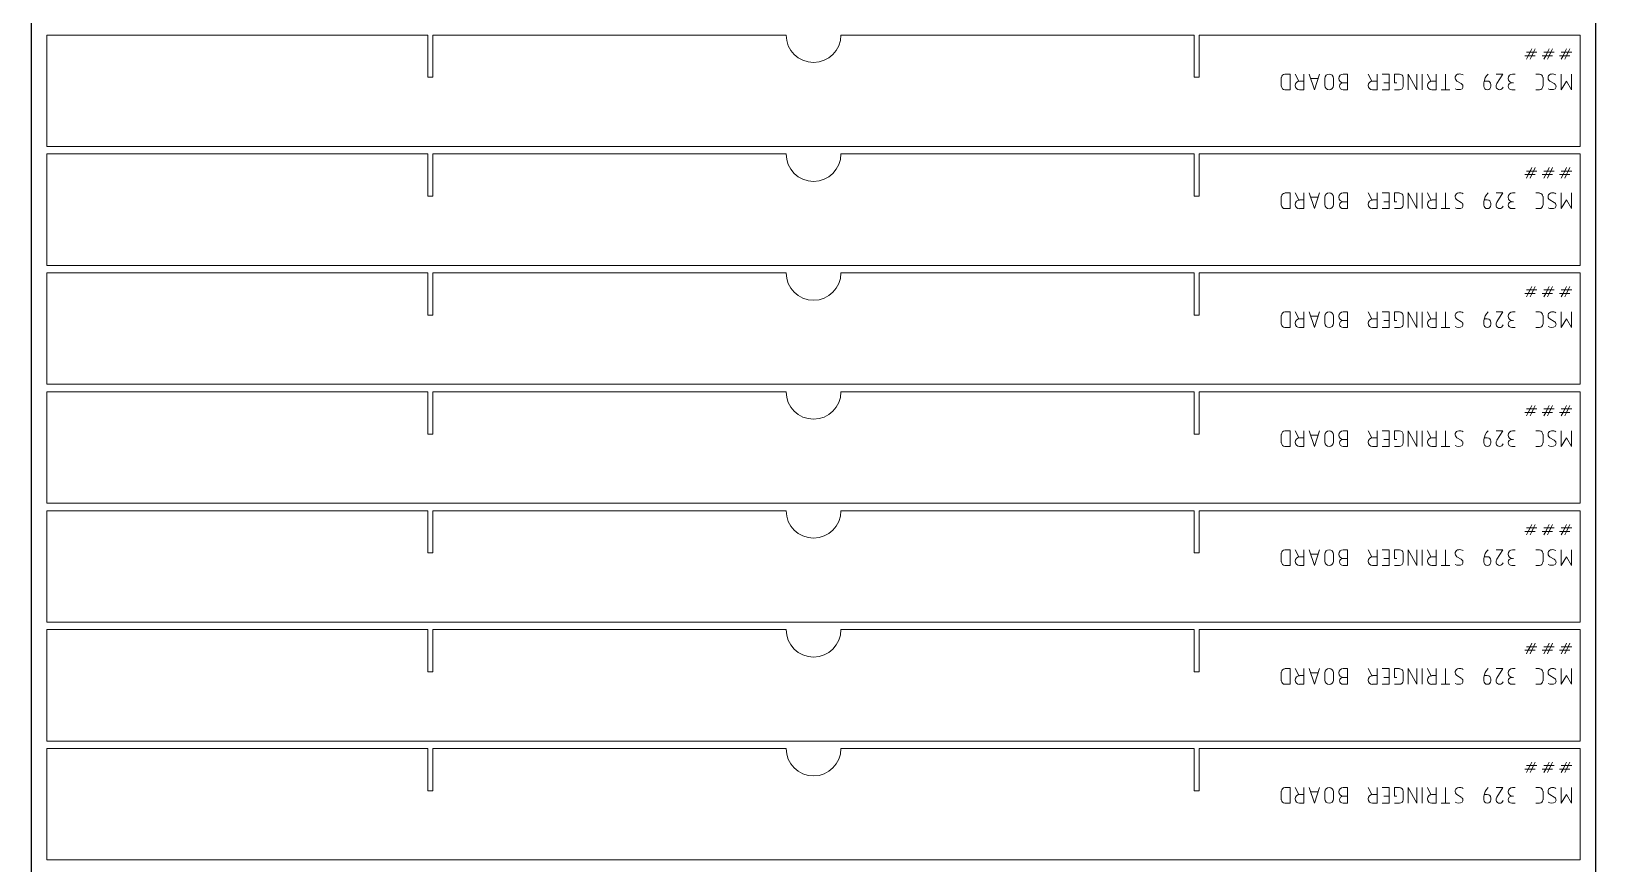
# Model space of a CAD drawing. Header units: millimetres. Extents: x 352 to 5752, y 371 to 2371.
# Drawn here: x 3652 to 4652, y 1367 to 1899 of the extents above; entities that cross this region are included whole.
import ezdxf

# ---------------------------------------------------------------- set-up
doc = ezdxf.new("R2010")
doc.units = ezdxf.units.MM
doc.layers.add('IV_MARK_SURFACE', color=2, linetype='Continuous', lineweight=5)
doc.layers.add('IV_OUTER_PROFILE', color=7, linetype='Continuous', lineweight=5)

msp = doc.modelspace()

# ---------------------------------------------------------------- linework, layer by layer
msp.add_lwpolyline([(3652.5, 371.2), (4652.5, 371.2), (4652.5, 2371.2), (3652.5, 2371.2)], close=True)
at = {"layer": 'IV_MARK_SURFACE'}
for p, q in [((4609.4, 1883.2), (4607.2, 1883.2)), ((4608.3, 1885.5), (4610.5, 1885.5)), ((4608.3, 1881), (4609.4, 1883.2)), ((4609.4, 1883.2), (4610.5, 1885.5)), ((4611.6, 1883.2), (4609.4, 1883.2)), ((4610.5, 1885.5), (4611.6, 1887.7)), ((4610.5, 1885.5), (4612.7, 1885.5)), ((4611.6, 1883.2), (4610.5, 1881)), ((4612.7, 1885.5), (4611.6, 1883.2)), ((4613.8, 1883.2), (4611.6, 1883.2)), ((4613.8, 1887.7), (4612.7, 1885.5)), ((4612.7, 1885.5), (4614.9, 1885.5)), ((4620.5, 1883.2), (4618.3, 1883.2)), ((4619.4, 1885.5), (4621.6, 1885.5)), ((4619.4, 1881), (4620.5, 1883.2)), ((4620.5, 1883.2), (4621.6, 1885.5)), ((4622.7, 1883.2), (4620.5, 1883.2)), ((4621.6, 1885.5), (4622.7, 1887.7)), ((4621.6, 1885.5), (4623.8, 1885.5)), ((4622.7, 1883.2), (4621.6, 1881)), ((4623.8, 1885.5), (4622.7, 1883.2)), ((4624.9, 1883.2), (4622.7, 1883.2)), ((4624.9, 1887.7), (4623.8, 1885.5)), ((4623.8, 1885.5), (4626, 1885.5)), ((4631.6, 1883.2), (4629.4, 1883.2)), ((4630.5, 1885.5), (4632.7, 1885.5)), ((4630.5, 1881), (4631.6, 1883.2)), ((4631.6, 1883.2), (4632.7, 1885.5)), ((4633.8, 1883.2), (4631.6, 1883.2)), ((4632.7, 1885.5), (4633.8, 1887.7)), ((4632.7, 1885.5), (4634.9, 1885.5)), ((4633.8, 1883.2), (4632.7, 1881)), ((4634.9, 1885.5), (4633.8, 1883.2)), ((4636, 1883.2), (4633.8, 1883.2)), ((4636, 1887.7), (4634.9, 1885.5)), ((4634.9, 1885.5), (4637.2, 1885.5)), ((4457.1, 1871.5), (4453.8, 1871.5)), ((4457.1, 1861.5), (4457.1, 1871.5)), ((4462.7, 1867), (4460.4, 1871.5)), ((4466, 1871.5), (4466, 1867)), ((4469.3, 1871.5), (4472.7, 1861.5)), ((4472.7, 1861.5), (4476, 1871.5)), ((4491, 1871.5), (4493.8, 1871.5)), ((4493.8, 1871.5), (4493.8, 1865.9)), ((4509.3, 1867), (4507.1, 1871.5)), ((4512.7, 1871.5), (4512.7, 1867)), ((4516, 1871.5), (4520.4, 1871.5)), ((4520.4, 1871.5), (4520.4, 1865.9)), ((4527.1, 1871.5), (4523.8, 1871.5)), ((4523.8, 1871.5), (4523.8, 1865.9)), ((4538.2, 1861.5), (4532.7, 1871.5)), ((4532.7, 1871.5), (4532.7, 1861.5)), ((4538.2, 1871.5), (4538.2, 1861.5)), ((4541.5, 1871.5), (4541.5, 1861.5)), ((4547.1, 1867), (4544.9, 1871.5)), ((4550.4, 1871.5), (4550.4, 1867)), ((4556.5, 1871.5), (4556.5, 1861.5)), ((4588.8, 1871.5), (4593.2, 1871.5)), ((4593.2, 1871.5), (4589.3, 1865.4)), ((4601, 1871.5), (4599.3, 1871.5)), ((4614.3, 1871.5), (4616.5, 1871.5)), ((4630.4, 1861.5), (4630.4, 1871.5)), ((4637.1, 1871.5), (4637.1, 1861.5)), ((4451.5, 1869.2), (4451.5, 1863.7)), ((4453.8, 1861.5), (4457.1, 1861.5)), ((4463.2, 1867), (4466, 1867)), ((4466, 1861.5), (4463.2, 1861.5)), ((4466, 1867), (4466, 1861.5)), ((4474.9, 1868.7), (4470.4, 1868.7)), ((4479.3, 1868.7), (4479.3, 1864.2)), ((4484.9, 1864.2), (4484.9, 1868.7)), ((4491, 1865.9), (4493.8, 1865.9)), ((4493.8, 1861.5), (4491, 1861.5)), ((4493.8, 1865.9), (4493.8, 1861.5)), ((4509.9, 1867), (4512.7, 1867)), ((4512.7, 1861.5), (4509.9, 1861.5)), ((4512.7, 1867), (4512.7, 1861.5)), ((4520.4, 1861.5), (4516, 1861.5)), ((4520.4, 1865.9), (4517.1, 1865.9)), ((4520.4, 1865.9), (4520.4, 1861.5)), ((4523.8, 1865.9), (4525.4, 1865.9)), ((4523.8, 1861.5), (4527.1, 1861.5)), ((4529.3, 1863.7), (4529.3, 1869.2)), ((4547.7, 1867), (4550.4, 1867)), ((4550.4, 1861.5), (4547.7, 1861.5)), ((4550.4, 1867), (4550.4, 1861.5)), ((4556.5, 1861.5), (4553.8, 1861.5)), ((4559.3, 1861.5), (4556.5, 1861.5)), ((4563.8, 1867), (4566.5, 1865.4)), ((4581, 1865.9), (4581, 1863.7)), ((4583.2, 1867), (4581.5, 1867)), ((4585.4, 1863.7), (4585.4, 1864.8)), ((4598.8, 1861.5), (4601, 1861.5)), ((4599.3, 1865.9), (4599.9, 1865.9)), ((4616.5, 1861.5), (4614.3, 1861.5)), ((4618.8, 1869.2), (4618.8, 1863.7)), ((4623.2, 1867), (4626, 1865.4)), ((4633.8, 1867), (4630.4, 1861.5)), ((4637.1, 1861.5), (4633.8, 1867)), ((4610.5, 1809.5), (4611.6, 1811.7)), ((4613.8, 1811.7), (4612.7, 1809.5)), ((4621.6, 1809.5), (4622.7, 1811.7)), ((4624.9, 1811.7), (4623.8, 1809.5)), ((4632.7, 1809.5), (4633.8, 1811.7)), ((4636, 1811.7), (4634.9, 1809.5)), ((4609.4, 1807.2), (4607.2, 1807.2)), ((4608.3, 1809.5), (4610.5, 1809.5)), ((4608.3, 1805), (4609.4, 1807.2)), ((4609.4, 1807.2), (4610.5, 1809.5)), ((4611.6, 1807.2), (4609.4, 1807.2)), ((4610.5, 1809.5), (4612.7, 1809.5)), ((4611.6, 1807.2), (4610.5, 1805)), ((4612.7, 1809.5), (4611.6, 1807.2)), ((4613.8, 1807.2), (4611.6, 1807.2)), ((4612.7, 1809.5), (4614.9, 1809.5)), ((4620.5, 1807.2), (4618.3, 1807.2)), ((4619.4, 1809.5), (4621.6, 1809.5)), ((4619.4, 1805), (4620.5, 1807.2)), ((4620.5, 1807.2), (4621.6, 1809.5)), ((4622.7, 1807.2), (4620.5, 1807.2)), ((4621.6, 1809.5), (4623.8, 1809.5)), ((4622.7, 1807.2), (4621.6, 1805)), ((4623.8, 1809.5), (4622.7, 1807.2)), ((4624.9, 1807.2), (4622.7, 1807.2)), ((4623.8, 1809.5), (4626, 1809.5)), ((4631.6, 1807.2), (4629.4, 1807.2)), ((4630.5, 1809.5), (4632.7, 1809.5)), ((4630.5, 1805), (4631.6, 1807.2)), ((4631.6, 1807.2), (4632.7, 1809.5)), ((4633.8, 1807.2), (4631.6, 1807.2)), ((4632.7, 1809.5), (4634.9, 1809.5)), ((4633.8, 1807.2), (4632.7, 1805)), ((4634.9, 1809.5), (4633.8, 1807.2)), ((4636, 1807.2), (4633.8, 1807.2)), ((4634.9, 1809.5), (4637.2, 1809.5)), ((4451.5, 1793.2), (4451.5, 1787.7)), ((4457.1, 1795.5), (4453.8, 1795.5)), ((4457.1, 1785.5), (4457.1, 1795.5)), ((4462.7, 1791), (4460.4, 1795.5)), ((4463.2, 1791), (4466, 1791)), ((4466, 1795.5), (4466, 1791)), ((4466, 1791), (4466, 1785.5)), ((4469.3, 1795.5), (4472.7, 1785.5)), ((4474.9, 1792.7), (4470.4, 1792.7)), ((4472.7, 1785.5), (4476, 1795.5)), ((4479.3, 1792.7), (4479.3, 1788.2)), ((4484.9, 1788.2), (4484.9, 1792.7)), ((4491, 1795.5), (4493.8, 1795.5)), ((4493.8, 1795.5), (4493.8, 1789.9)), ((4509.3, 1791), (4507.1, 1795.5)), ((4509.9, 1791), (4512.7, 1791)), ((4512.7, 1795.5), (4512.7, 1791)), ((4512.7, 1791), (4512.7, 1785.5)), ((4516, 1795.5), (4520.4, 1795.5)), ((4520.4, 1795.5), (4520.4, 1789.9)), ((4527.1, 1795.5), (4523.8, 1795.5)), ((4523.8, 1795.5), (4523.8, 1789.9)), ((4529.3, 1787.7), (4529.3, 1793.2)), ((4538.2, 1785.5), (4532.7, 1795.5)), ((4532.7, 1795.5), (4532.7, 1785.5)), ((4538.2, 1795.5), (4538.2, 1785.5)), ((4541.5, 1795.5), (4541.5, 1785.5)), ((4547.1, 1791), (4544.9, 1795.5)), ((4547.7, 1791), (4550.4, 1791)), ((4550.4, 1795.5), (4550.4, 1791)), ((4550.4, 1791), (4550.4, 1785.5)), ((4556.5, 1795.5), (4556.5, 1785.5)), ((4563.8, 1791), (4566.5, 1789.4)), ((4583.2, 1791), (4581.5, 1791)), ((4588.8, 1795.5), (4593.2, 1795.5)), ((4593.2, 1795.5), (4589.3, 1789.4)), ((4601, 1795.5), (4599.3, 1795.5)), ((4614.3, 1795.5), (4616.5, 1795.5)), ((4618.8, 1793.2), (4618.8, 1787.7)), ((4623.2, 1791), (4626, 1789.4)), ((4630.4, 1785.5), (4630.4, 1795.5)), ((4633.8, 1791), (4630.4, 1785.5)), ((4637.1, 1785.5), (4633.8, 1791)), ((4637.1, 1795.5), (4637.1, 1785.5)), ((4453.8, 1785.5), (4457.1, 1785.5)), ((4466, 1785.5), (4463.2, 1785.5)), ((4491, 1789.9), (4493.8, 1789.9)), ((4493.8, 1785.5), (4491, 1785.5)), ((4493.8, 1789.9), (4493.8, 1785.5)), ((4512.7, 1785.5), (4509.9, 1785.5)), ((4520.4, 1785.5), (4516, 1785.5)), ((4520.4, 1789.9), (4517.1, 1789.9)), ((4520.4, 1789.9), (4520.4, 1785.5)), ((4523.8, 1789.9), (4525.4, 1789.9)), ((4523.8, 1785.5), (4527.1, 1785.5)), ((4550.4, 1785.5), (4547.7, 1785.5)), ((4556.5, 1785.5), (4553.8, 1785.5)), ((4559.3, 1785.5), (4556.5, 1785.5)), ((4581, 1789.9), (4581, 1787.7)), ((4585.4, 1787.7), (4585.4, 1788.8)), ((4598.8, 1785.5), (4601, 1785.5)), ((4599.3, 1789.9), (4599.9, 1789.9)), ((4616.5, 1785.5), (4614.3, 1785.5)), ((4609.4, 1731.2), (4607.2, 1731.2)), ((4608.3, 1733.5), (4610.5, 1733.5)), ((4608.3, 1729), (4609.4, 1731.2)), ((4609.4, 1731.2), (4610.5, 1733.5)), ((4611.6, 1731.2), (4609.4, 1731.2)), ((4610.5, 1733.5), (4611.6, 1735.7)), ((4610.5, 1733.5), (4612.7, 1733.5)), ((4611.6, 1731.2), (4610.5, 1729)), ((4612.7, 1733.5), (4611.6, 1731.2)), ((4613.8, 1731.2), (4611.6, 1731.2)), ((4613.8, 1735.7), (4612.7, 1733.5)), ((4612.7, 1733.5), (4614.9, 1733.5)), ((4620.5, 1731.2), (4618.3, 1731.2)), ((4619.4, 1733.5), (4621.6, 1733.5)), ((4619.4, 1729), (4620.5, 1731.2)), ((4620.5, 1731.2), (4621.6, 1733.5)), ((4622.7, 1731.2), (4620.5, 1731.2)), ((4621.6, 1733.5), (4622.7, 1735.7)), ((4621.6, 1733.5), (4623.8, 1733.5)), ((4622.7, 1731.2), (4621.6, 1729)), ((4623.8, 1733.5), (4622.7, 1731.2)), ((4624.9, 1731.2), (4622.7, 1731.2)), ((4624.9, 1735.7), (4623.8, 1733.5)), ((4623.8, 1733.5), (4626, 1733.5)), ((4631.6, 1731.2), (4629.4, 1731.2)), ((4630.5, 1733.5), (4632.7, 1733.5)), ((4630.5, 1729), (4631.6, 1731.2)), ((4631.6, 1731.2), (4632.7, 1733.5)), ((4633.8, 1731.2), (4631.6, 1731.2)), ((4632.7, 1733.5), (4633.8, 1735.7)), ((4632.7, 1733.5), (4634.9, 1733.5)), ((4633.8, 1731.2), (4632.7, 1729)), ((4634.9, 1733.5), (4633.8, 1731.2)), ((4636, 1731.2), (4633.8, 1731.2)), ((4636, 1735.7), (4634.9, 1733.5)), ((4634.9, 1733.5), (4637.2, 1733.5)), ((4451.5, 1717.2), (4451.5, 1711.7)), ((4457.1, 1719.5), (4453.8, 1719.5)), ((4457.1, 1709.5), (4457.1, 1719.5)), ((4462.7, 1715), (4460.4, 1719.5)), ((4463.2, 1715), (4466, 1715)), ((4466, 1719.5), (4466, 1715)), ((4466, 1715), (4466, 1709.5)), ((4469.3, 1719.5), (4472.7, 1709.5)), ((4474.9, 1716.7), (4470.4, 1716.7)), ((4472.7, 1709.5), (4476, 1719.5)), ((4479.3, 1716.7), (4479.3, 1712.2)), ((4484.9, 1712.2), (4484.9, 1716.7)), ((4491, 1719.5), (4493.8, 1719.5)), ((4491, 1713.9), (4493.8, 1713.9)), ((4493.8, 1719.5), (4493.8, 1713.9)), ((4493.8, 1713.9), (4493.8, 1709.5)), ((4509.3, 1715), (4507.1, 1719.5)), ((4509.9, 1715), (4512.7, 1715)), ((4512.7, 1719.5), (4512.7, 1715)), ((4512.7, 1715), (4512.7, 1709.5)), ((4516, 1719.5), (4520.4, 1719.5)), ((4520.4, 1713.9), (4517.1, 1713.9)), ((4520.4, 1719.5), (4520.4, 1713.9)), ((4520.4, 1713.9), (4520.4, 1709.5)), ((4527.1, 1719.5), (4523.8, 1719.5)), ((4523.8, 1719.5), (4523.8, 1713.9)), ((4523.8, 1713.9), (4525.4, 1713.9)), ((4529.3, 1711.7), (4529.3, 1717.2)), ((4538.2, 1709.5), (4532.7, 1719.5)), ((4532.7, 1719.5), (4532.7, 1709.5)), ((4538.2, 1719.5), (4538.2, 1709.5)), ((4541.5, 1719.5), (4541.5, 1709.5)), ((4547.1, 1715), (4544.9, 1719.5)), ((4547.7, 1715), (4550.4, 1715)), ((4550.4, 1719.5), (4550.4, 1715)), ((4550.4, 1715), (4550.4, 1709.5)), ((4556.5, 1719.5), (4556.5, 1709.5)), ((4563.8, 1715), (4566.5, 1713.4)), ((4581, 1713.9), (4581, 1711.7)), ((4583.2, 1715), (4581.5, 1715)), ((4585.4, 1711.7), (4585.4, 1712.8)), ((4588.8, 1719.5), (4593.2, 1719.5)), ((4593.2, 1719.5), (4589.3, 1713.4)), ((4601, 1719.5), (4599.3, 1719.5)), ((4599.3, 1713.9), (4599.9, 1713.9)), ((4614.3, 1719.5), (4616.5, 1719.5)), ((4618.8, 1717.2), (4618.8, 1711.7)), ((4623.2, 1715), (4626, 1713.4)), ((4630.4, 1709.5), (4630.4, 1719.5)), ((4633.8, 1715), (4630.4, 1709.5)), ((4637.1, 1709.5), (4633.8, 1715)), ((4637.1, 1719.5), (4637.1, 1709.5)), ((4453.8, 1709.5), (4457.1, 1709.5)), ((4466, 1709.5), (4463.2, 1709.5)), ((4493.8, 1709.5), (4491, 1709.5)), ((4512.7, 1709.5), (4509.9, 1709.5)), ((4520.4, 1709.5), (4516, 1709.5)), ((4523.8, 1709.5), (4527.1, 1709.5)), ((4550.4, 1709.5), (4547.7, 1709.5)), ((4556.5, 1709.5), (4553.8, 1709.5)), ((4559.3, 1709.5), (4556.5, 1709.5)), ((4598.8, 1709.5), (4601, 1709.5)), ((4616.5, 1709.5), (4614.3, 1709.5)), ((4609.4, 1655.2), (4607.2, 1655.2)), ((4608.3, 1657.5), (4610.5, 1657.5)), ((4608.3, 1653), (4609.4, 1655.2)), ((4609.4, 1655.2), (4610.5, 1657.5)), ((4611.6, 1655.2), (4609.4, 1655.2)), ((4610.5, 1657.5), (4611.6, 1659.7)), ((4610.5, 1657.5), (4612.7, 1657.5)), ((4611.6, 1655.2), (4610.5, 1653)), ((4612.7, 1657.5), (4611.6, 1655.2)), ((4613.8, 1655.2), (4611.6, 1655.2)), ((4613.8, 1659.7), (4612.7, 1657.5)), ((4612.7, 1657.5), (4614.9, 1657.5)), ((4620.5, 1655.2), (4618.3, 1655.2)), ((4619.4, 1657.5), (4621.6, 1657.5)), ((4619.4, 1653), (4620.5, 1655.2)), ((4620.5, 1655.2), (4621.6, 1657.5)), ((4622.7, 1655.2), (4620.5, 1655.2)), ((4621.6, 1657.5), (4622.7, 1659.7)), ((4621.6, 1657.5), (4623.8, 1657.5)), ((4622.7, 1655.2), (4621.6, 1653)), ((4623.8, 1657.5), (4622.7, 1655.2)), ((4624.9, 1655.2), (4622.7, 1655.2)), ((4624.9, 1659.7), (4623.8, 1657.5)), ((4623.8, 1657.5), (4626, 1657.5)), ((4631.6, 1655.2), (4629.4, 1655.2)), ((4630.5, 1657.5), (4632.7, 1657.5)), ((4630.5, 1653), (4631.6, 1655.2)), ((4631.6, 1655.2), (4632.7, 1657.5)), ((4633.8, 1655.2), (4631.6, 1655.2)), ((4632.7, 1657.5), (4633.8, 1659.7)), ((4632.7, 1657.5), (4634.9, 1657.5)), ((4633.8, 1655.2), (4632.7, 1653)), ((4634.9, 1657.5), (4633.8, 1655.2)), ((4636, 1655.2), (4633.8, 1655.2)), ((4636, 1659.7), (4634.9, 1657.5)), ((4634.9, 1657.5), (4637.2, 1657.5)), ((4451.5, 1641.2), (4451.5, 1635.7)), ((4457.1, 1643.5), (4453.8, 1643.5)), ((4457.1, 1633.5), (4457.1, 1643.5)), ((4462.7, 1639), (4460.4, 1643.5)), ((4466, 1643.5), (4466, 1639)), ((4469.3, 1643.5), (4472.7, 1633.5)), ((4474.9, 1640.7), (4470.4, 1640.7)), ((4472.7, 1633.5), (4476, 1643.5)), ((4479.3, 1640.7), (4479.3, 1636.2)), ((4484.9, 1636.2), (4484.9, 1640.7)), ((4491, 1643.5), (4493.8, 1643.5)), ((4493.8, 1643.5), (4493.8, 1637.9)), ((4509.3, 1639), (4507.1, 1643.5)), ((4512.7, 1643.5), (4512.7, 1639)), ((4516, 1643.5), (4520.4, 1643.5)), ((4520.4, 1643.5), (4520.4, 1637.9)), ((4527.1, 1643.5), (4523.8, 1643.5)), ((4523.8, 1643.5), (4523.8, 1637.9)), ((4529.3, 1635.7), (4529.3, 1641.2)), ((4538.2, 1633.5), (4532.7, 1643.5)), ((4532.7, 1643.5), (4532.7, 1633.5)), ((4538.2, 1643.5), (4538.2, 1633.5)), ((4541.5, 1643.5), (4541.5, 1633.5)), ((4547.1, 1639), (4544.9, 1643.5)), ((4550.4, 1643.5), (4550.4, 1639)), ((4556.5, 1643.5), (4556.5, 1633.5)), ((4588.8, 1643.5), (4593.2, 1643.5)), ((4593.2, 1643.5), (4589.3, 1637.4)), ((4601, 1643.5), (4599.3, 1643.5)), ((4614.3, 1643.5), (4616.5, 1643.5)), ((4618.8, 1641.2), (4618.8, 1635.7)), ((4630.4, 1633.5), (4630.4, 1643.5)), ((4637.1, 1643.5), (4637.1, 1633.5)), ((4453.8, 1633.5), (4457.1, 1633.5)), ((4463.2, 1639), (4466, 1639)), ((4466, 1633.5), (4463.2, 1633.5)), ((4466, 1639), (4466, 1633.5)), ((4491, 1637.9), (4493.8, 1637.9)), ((4493.8, 1633.5), (4491, 1633.5)), ((4493.8, 1637.9), (4493.8, 1633.5)), ((4509.9, 1639), (4512.7, 1639)), ((4512.7, 1633.5), (4509.9, 1633.5)), ((4512.7, 1639), (4512.7, 1633.5)), ((4520.4, 1633.5), (4516, 1633.5)), ((4520.4, 1637.9), (4517.1, 1637.9)), ((4520.4, 1637.9), (4520.4, 1633.5)), ((4523.8, 1637.9), (4525.4, 1637.9)), ((4523.8, 1633.5), (4527.1, 1633.5)), ((4547.7, 1639), (4550.4, 1639)), ((4550.4, 1633.5), (4547.7, 1633.5)), ((4550.4, 1639), (4550.4, 1633.5)), ((4556.5, 1633.5), (4553.8, 1633.5)), ((4559.3, 1633.5), (4556.5, 1633.5)), ((4563.8, 1639), (4566.5, 1637.4)), ((4581, 1637.9), (4581, 1635.7)), ((4583.2, 1639), (4581.5, 1639)), ((4585.4, 1635.7), (4585.4, 1636.8)), ((4598.8, 1633.5), (4601, 1633.5)), ((4599.3, 1637.9), (4599.9, 1637.9)), ((4616.5, 1633.5), (4614.3, 1633.5)), ((4623.2, 1639), (4626, 1637.4)), ((4633.8, 1639), (4630.4, 1633.5)), ((4637.1, 1633.5), (4633.8, 1639)), ((4608.3, 1581.5), (4610.5, 1581.5)), ((4609.4, 1579.2), (4610.5, 1581.5)), ((4610.5, 1581.5), (4611.6, 1583.7)), ((4610.5, 1581.5), (4612.7, 1581.5)), ((4612.7, 1581.5), (4611.6, 1579.2)), ((4613.8, 1583.7), (4612.7, 1581.5)), ((4612.7, 1581.5), (4614.9, 1581.5)), ((4619.4, 1581.5), (4621.6, 1581.5)), ((4620.5, 1579.2), (4621.6, 1581.5)), ((4621.6, 1581.5), (4622.7, 1583.7)), ((4621.6, 1581.5), (4623.8, 1581.5)), ((4623.8, 1581.5), (4622.7, 1579.2)), ((4624.9, 1583.7), (4623.8, 1581.5)), ((4623.8, 1581.5), (4626, 1581.5)), ((4630.5, 1581.5), (4632.7, 1581.5)), ((4631.6, 1579.2), (4632.7, 1581.5)), ((4632.7, 1581.5), (4633.8, 1583.7)), ((4632.7, 1581.5), (4634.9, 1581.5)), ((4634.9, 1581.5), (4633.8, 1579.2)), ((4636, 1583.7), (4634.9, 1581.5)), ((4634.9, 1581.5), (4637.2, 1581.5)), ((4609.4, 1579.2), (4607.2, 1579.2)), ((4608.3, 1577), (4609.4, 1579.2)), ((4611.6, 1579.2), (4609.4, 1579.2)), ((4611.6, 1579.2), (4610.5, 1577)), ((4613.8, 1579.2), (4611.6, 1579.2)), ((4620.5, 1579.2), (4618.3, 1579.2)), ((4619.4, 1577), (4620.5, 1579.2)), ((4622.7, 1579.2), (4620.5, 1579.2)), ((4622.7, 1579.2), (4621.6, 1577)), ((4624.9, 1579.2), (4622.7, 1579.2)), ((4631.6, 1579.2), (4629.4, 1579.2)), ((4630.5, 1577), (4631.6, 1579.2)), ((4633.8, 1579.2), (4631.6, 1579.2)), ((4633.8, 1579.2), (4632.7, 1577)), ((4636, 1579.2), (4633.8, 1579.2)), ((4451.5, 1565.2), (4451.5, 1559.7)), ((4457.1, 1567.5), (4453.8, 1567.5)), ((4457.1, 1557.5), (4457.1, 1567.5)), ((4462.7, 1563), (4460.4, 1567.5)), ((4463.2, 1563), (4466, 1563)), ((4466, 1567.5), (4466, 1563)), ((4466, 1563), (4466, 1557.5)), ((4469.3, 1567.5), (4472.7, 1557.5)), ((4474.9, 1564.7), (4470.4, 1564.7)), ((4472.7, 1557.5), (4476, 1567.5)), ((4479.3, 1564.7), (4479.3, 1560.2)), ((4484.9, 1560.2), (4484.9, 1564.7)), ((4491, 1567.5), (4493.8, 1567.5)), ((4491, 1561.9), (4493.8, 1561.9)), ((4493.8, 1567.5), (4493.8, 1561.9)), ((4493.8, 1561.9), (4493.8, 1557.5)), ((4509.3, 1563), (4507.1, 1567.5)), ((4509.9, 1563), (4512.7, 1563)), ((4512.7, 1567.5), (4512.7, 1563)), ((4512.7, 1563), (4512.7, 1557.5)), ((4516, 1567.5), (4520.4, 1567.5)), ((4520.4, 1561.9), (4517.1, 1561.9)), ((4520.4, 1567.5), (4520.4, 1561.9)), ((4520.4, 1561.9), (4520.4, 1557.5)), ((4527.1, 1567.5), (4523.8, 1567.5)), ((4523.8, 1567.5), (4523.8, 1561.9)), ((4523.8, 1561.9), (4525.4, 1561.9)), ((4529.3, 1559.7), (4529.3, 1565.2)), ((4538.2, 1557.5), (4532.7, 1567.5)), ((4532.7, 1567.5), (4532.7, 1557.5)), ((4538.2, 1567.5), (4538.2, 1557.5)), ((4541.5, 1567.5), (4541.5, 1557.5)), ((4547.1, 1563), (4544.9, 1567.5)), ((4547.7, 1563), (4550.4, 1563)), ((4550.4, 1567.5), (4550.4, 1563)), ((4550.4, 1563), (4550.4, 1557.5)), ((4556.5, 1567.5), (4556.5, 1557.5)), ((4563.8, 1563), (4566.5, 1561.4)), ((4581, 1561.9), (4581, 1559.7)), ((4583.2, 1563), (4581.5, 1563)), ((4585.4, 1559.7), (4585.4, 1560.8)), ((4588.8, 1567.5), (4593.2, 1567.5)), ((4593.2, 1567.5), (4589.3, 1561.4)), ((4601, 1567.5), (4599.3, 1567.5)), ((4599.3, 1561.9), (4599.9, 1561.9)), ((4614.3, 1567.5), (4616.5, 1567.5)), ((4618.8, 1565.2), (4618.8, 1559.7)), ((4623.2, 1563), (4626, 1561.4)), ((4630.4, 1557.5), (4630.4, 1567.5)), ((4633.8, 1563), (4630.4, 1557.5)), ((4637.1, 1557.5), (4633.8, 1563)), ((4637.1, 1567.5), (4637.1, 1557.5)), ((4453.8, 1557.5), (4457.1, 1557.5)), ((4466, 1557.5), (4463.2, 1557.5)), ((4493.8, 1557.5), (4491, 1557.5)), ((4512.7, 1557.5), (4509.9, 1557.5)), ((4520.4, 1557.5), (4516, 1557.5)), ((4523.8, 1557.5), (4527.1, 1557.5)), ((4550.4, 1557.5), (4547.7, 1557.5)), ((4556.5, 1557.5), (4553.8, 1557.5)), ((4559.3, 1557.5), (4556.5, 1557.5)), ((4598.8, 1557.5), (4601, 1557.5)), ((4616.5, 1557.5), (4614.3, 1557.5)), ((4609.4, 1503.2), (4607.2, 1503.2)), ((4608.3, 1505.5), (4610.5, 1505.5)), ((4608.3, 1501), (4609.4, 1503.2)), ((4609.4, 1503.2), (4610.5, 1505.5)), ((4611.6, 1503.2), (4609.4, 1503.2)), ((4610.5, 1505.5), (4611.6, 1507.7)), ((4610.5, 1505.5), (4612.7, 1505.5)), ((4611.6, 1503.2), (4610.5, 1501)), ((4612.7, 1505.5), (4611.6, 1503.2)), ((4613.8, 1503.2), (4611.6, 1503.2)), ((4613.8, 1507.7), (4612.7, 1505.5)), ((4612.7, 1505.5), (4614.9, 1505.5)), ((4620.5, 1503.2), (4618.3, 1503.2)), ((4619.4, 1505.5), (4621.6, 1505.5)), ((4619.4, 1501), (4620.5, 1503.2)), ((4620.5, 1503.2), (4621.6, 1505.5)), ((4622.7, 1503.2), (4620.5, 1503.2)), ((4621.6, 1505.5), (4622.7, 1507.7)), ((4621.6, 1505.5), (4623.8, 1505.5)), ((4622.7, 1503.2), (4621.6, 1501)), ((4623.8, 1505.5), (4622.7, 1503.2)), ((4624.9, 1503.2), (4622.7, 1503.2)), ((4624.9, 1507.7), (4623.8, 1505.5)), ((4623.8, 1505.5), (4626, 1505.5)), ((4631.6, 1503.2), (4629.4, 1503.2)), ((4630.5, 1505.5), (4632.7, 1505.5)), ((4630.5, 1501), (4631.6, 1503.2)), ((4631.6, 1503.2), (4632.7, 1505.5)), ((4633.8, 1503.2), (4631.6, 1503.2)), ((4632.7, 1505.5), (4633.8, 1507.7)), ((4632.7, 1505.5), (4634.9, 1505.5)), ((4633.8, 1503.2), (4632.7, 1501)), ((4634.9, 1505.5), (4633.8, 1503.2)), ((4636, 1503.2), (4633.8, 1503.2)), ((4636, 1507.7), (4634.9, 1505.5)), ((4634.9, 1505.5), (4637.2, 1505.5)), ((4457.1, 1491.5), (4453.8, 1491.5)), ((4457.1, 1481.5), (4457.1, 1491.5)), ((4462.7, 1487), (4460.4, 1491.5)), ((4466, 1491.5), (4466, 1487)), ((4469.3, 1491.5), (4472.7, 1481.5)), ((4472.7, 1481.5), (4476, 1491.5)), ((4491, 1491.5), (4493.8, 1491.5)), ((4493.8, 1491.5), (4493.8, 1485.9)), ((4509.3, 1487), (4507.1, 1491.5)), ((4512.7, 1491.5), (4512.7, 1487)), ((4516, 1491.5), (4520.4, 1491.5)), ((4520.4, 1491.5), (4520.4, 1485.9)), ((4527.1, 1491.5), (4523.8, 1491.5)), ((4523.8, 1491.5), (4523.8, 1485.9)), ((4538.2, 1481.5), (4532.7, 1491.5)), ((4532.7, 1491.5), (4532.7, 1481.5)), ((4538.2, 1491.5), (4538.2, 1481.5)), ((4541.5, 1491.5), (4541.5, 1481.5)), ((4547.1, 1487), (4544.9, 1491.5)), ((4550.4, 1491.5), (4550.4, 1487)), ((4556.5, 1491.5), (4556.5, 1481.5)), ((4588.8, 1491.5), (4593.2, 1491.5)), ((4593.2, 1491.5), (4589.3, 1485.4)), ((4601, 1491.5), (4599.3, 1491.5)), ((4614.3, 1491.5), (4616.5, 1491.5)), ((4630.4, 1481.5), (4630.4, 1491.5)), ((4637.1, 1491.5), (4637.1, 1481.5)), ((4451.5, 1489.2), (4451.5, 1483.7)), ((4453.8, 1481.5), (4457.1, 1481.5)), ((4463.2, 1487), (4466, 1487)), ((4466, 1481.5), (4463.2, 1481.5)), ((4466, 1487), (4466, 1481.5)), ((4474.9, 1488.7), (4470.4, 1488.7)), ((4479.3, 1488.7), (4479.3, 1484.2)), ((4484.9, 1484.2), (4484.9, 1488.7)), ((4491, 1485.9), (4493.8, 1485.9)), ((4493.8, 1481.5), (4491, 1481.5)), ((4493.8, 1485.9), (4493.8, 1481.5)), ((4509.9, 1487), (4512.7, 1487)), ((4512.7, 1481.5), (4509.9, 1481.5)), ((4512.7, 1487), (4512.7, 1481.5)), ((4520.4, 1481.5), (4516, 1481.5)), ((4520.4, 1485.9), (4517.1, 1485.9)), ((4520.4, 1485.9), (4520.4, 1481.5)), ((4523.8, 1485.9), (4525.4, 1485.9)), ((4523.8, 1481.5), (4527.1, 1481.5)), ((4529.3, 1483.7), (4529.3, 1489.2)), ((4547.7, 1487), (4550.4, 1487)), ((4550.4, 1481.5), (4547.7, 1481.5)), ((4550.4, 1487), (4550.4, 1481.5)), ((4556.5, 1481.5), (4553.8, 1481.5)), ((4559.3, 1481.5), (4556.5, 1481.5)), ((4563.8, 1487), (4566.5, 1485.4)), ((4581, 1485.9), (4581, 1483.7)), ((4583.2, 1487), (4581.5, 1487)), ((4585.4, 1483.7), (4585.4, 1484.8)), ((4598.8, 1481.5), (4601, 1481.5)), ((4599.3, 1485.9), (4599.9, 1485.9)), ((4616.5, 1481.5), (4614.3, 1481.5)), ((4618.8, 1489.2), (4618.8, 1483.7)), ((4623.2, 1487), (4626, 1485.4)), ((4633.8, 1487), (4630.4, 1481.5)), ((4637.1, 1481.5), (4633.8, 1487)), ((4610.5, 1429.5), (4611.6, 1431.7)), ((4613.8, 1431.7), (4612.7, 1429.5)), ((4621.6, 1429.5), (4622.7, 1431.7)), ((4624.9, 1431.7), (4623.8, 1429.5)), ((4632.7, 1429.5), (4633.8, 1431.7)), ((4636, 1431.7), (4634.9, 1429.5)), ((4609.4, 1427.2), (4607.2, 1427.2)), ((4608.3, 1429.5), (4610.5, 1429.5)), ((4608.3, 1425), (4609.4, 1427.2)), ((4609.4, 1427.2), (4610.5, 1429.5)), ((4611.6, 1427.2), (4609.4, 1427.2)), ((4610.5, 1429.5), (4612.7, 1429.5)), ((4611.6, 1427.2), (4610.5, 1425)), ((4612.7, 1429.5), (4611.6, 1427.2)), ((4613.8, 1427.2), (4611.6, 1427.2)), ((4612.7, 1429.5), (4614.9, 1429.5)), ((4620.5, 1427.2), (4618.3, 1427.2)), ((4619.4, 1429.5), (4621.6, 1429.5)), ((4619.4, 1425), (4620.5, 1427.2)), ((4620.5, 1427.2), (4621.6, 1429.5)), ((4622.7, 1427.2), (4620.5, 1427.2)), ((4621.6, 1429.5), (4623.8, 1429.5)), ((4622.7, 1427.2), (4621.6, 1425)), ((4623.8, 1429.5), (4622.7, 1427.2)), ((4624.9, 1427.2), (4622.7, 1427.2)), ((4623.8, 1429.5), (4626, 1429.5)), ((4631.6, 1427.2), (4629.4, 1427.2)), ((4630.5, 1429.5), (4632.7, 1429.5)), ((4630.5, 1425), (4631.6, 1427.2)), ((4631.6, 1427.2), (4632.7, 1429.5)), ((4633.8, 1427.2), (4631.6, 1427.2)), ((4632.7, 1429.5), (4634.9, 1429.5)), ((4633.8, 1427.2), (4632.7, 1425)), ((4634.9, 1429.5), (4633.8, 1427.2)), ((4636, 1427.2), (4633.8, 1427.2)), ((4634.9, 1429.5), (4637.2, 1429.5)), ((4451.5, 1413.2), (4451.5, 1407.7)), ((4457.1, 1415.5), (4453.8, 1415.5)), ((4457.1, 1405.5), (4457.1, 1415.5)), ((4462.7, 1411), (4460.4, 1415.5)), ((4463.2, 1411), (4466, 1411)), ((4466, 1415.5), (4466, 1411)), ((4466, 1411), (4466, 1405.5)), ((4469.3, 1415.5), (4472.7, 1405.5)), ((4474.9, 1412.7), (4470.4, 1412.7)), ((4472.7, 1405.5), (4476, 1415.5)), ((4479.3, 1412.7), (4479.3, 1408.2)), ((4484.9, 1408.2), (4484.9, 1412.7)), ((4491, 1415.5), (4493.8, 1415.5)), ((4493.8, 1415.5), (4493.8, 1409.9)), ((4509.3, 1411), (4507.1, 1415.5)), ((4509.9, 1411), (4512.7, 1411)), ((4512.7, 1415.5), (4512.7, 1411)), ((4512.7, 1411), (4512.7, 1405.5)), ((4516, 1415.5), (4520.4, 1415.5)), ((4520.4, 1415.5), (4520.4, 1409.9)), ((4527.1, 1415.5), (4523.8, 1415.5)), ((4523.8, 1415.5), (4523.8, 1409.9)), ((4529.3, 1407.7), (4529.3, 1413.2)), ((4538.2, 1405.5), (4532.7, 1415.5)), ((4532.7, 1415.5), (4532.7, 1405.5)), ((4538.2, 1415.5), (4538.2, 1405.5)), ((4541.5, 1415.5), (4541.5, 1405.5)), ((4547.1, 1411), (4544.9, 1415.5)), ((4547.7, 1411), (4550.4, 1411)), ((4550.4, 1415.5), (4550.4, 1411)), ((4550.4, 1411), (4550.4, 1405.5)), ((4556.5, 1415.5), (4556.5, 1405.5)), ((4563.8, 1411), (4566.5, 1409.4)), ((4583.2, 1411), (4581.5, 1411)), ((4588.8, 1415.5), (4593.2, 1415.5)), ((4593.2, 1415.5), (4589.3, 1409.4)), ((4601, 1415.5), (4599.3, 1415.5)), ((4614.3, 1415.5), (4616.5, 1415.5)), ((4618.8, 1413.2), (4618.8, 1407.7)), ((4623.2, 1411), (4626, 1409.4)), ((4630.4, 1405.5), (4630.4, 1415.5)), ((4633.8, 1411), (4630.4, 1405.5)), ((4637.1, 1405.5), (4633.8, 1411)), ((4637.1, 1415.5), (4637.1, 1405.5)), ((4453.8, 1405.5), (4457.1, 1405.5)), ((4466, 1405.5), (4463.2, 1405.5)), ((4491, 1409.9), (4493.8, 1409.9)), ((4493.8, 1405.5), (4491, 1405.5)), ((4493.8, 1409.9), (4493.8, 1405.5)), ((4512.7, 1405.5), (4509.9, 1405.5)), ((4520.4, 1405.5), (4516, 1405.5)), ((4520.4, 1409.9), (4517.1, 1409.9)), ((4520.4, 1409.9), (4520.4, 1405.5)), ((4523.8, 1409.9), (4525.4, 1409.9)), ((4523.8, 1405.5), (4527.1, 1405.5)), ((4550.4, 1405.5), (4547.7, 1405.5)), ((4556.5, 1405.5), (4553.8, 1405.5)), ((4559.3, 1405.5), (4556.5, 1405.5)), ((4581, 1409.9), (4581, 1407.7)), ((4585.4, 1407.7), (4585.4, 1408.8)), ((4598.8, 1405.5), (4601, 1405.5)), ((4599.3, 1409.9), (4599.9, 1409.9)), ((4616.5, 1405.5), (4614.3, 1405.5))]:
    msp.add_line(p, q, dxfattribs=at)
for centre, radius, start, end in [((4453.8, 1869.2), 2.22, 90, 180), ((4482.1, 1868.7), 2.78, 0, 180), ((4491, 1868.7), 2.78, 90, 270), ((4527.1, 1869.2), 2.22, 0, 90), ((4565, 1869.1), 2.39, 92.3685, 239.559), ((4565.6, 1867.8), 3.74, 56.4174, 100.9627), ((4589.8, 1865), 8.86, 132.9047, 173.9652), ((4599.3, 1868.7), 2.78, 90, 270), ((4616.5, 1869.2), 2.22, 0, 90), ((4624.4, 1869.1), 2.39, 92.3685, 239.559), ((4625, 1867.8), 3.74, 56.4174, 100.9627), ((4453.8, 1863.7), 2.22, 180, 270), ((4463.2, 1864.2), 2.78, 90, 270), ((4482.1, 1864.2), 2.78, 180, 0), ((4491, 1863.7), 2.22, 90, 270), ((4509.9, 1864.2), 2.78, 90, 270), ((4527.1, 1863.7), 2.22, 270, 0), ((4547.7, 1864.2), 2.78, 90, 270), ((4564.9, 1866.2), 4.69, 241.7153, 298.2847), ((4565.4, 1863.5), 2.21, 319.6263, 59.2984), ((4583.2, 1863.7), 2.22, 180, 0), ((4583.2, 1864.8), 2.22, 0, 90), ((4591.8, 1863.6), 3.02, 143.6911, 188.2364), ((4591, 1863.8), 2.32, 196.4047, 343.5953), ((4598.8, 1863.7), 2.22, 90, 270), ((4616.5, 1863.7), 2.22, 270, 0), ((4624.3, 1866.2), 4.69, 241.7153, 298.2847), ((4624.9, 1863.5), 2.21, 319.6263, 59.2984), ((4453.8, 1793.2), 2.22, 90, 180), ((4463.2, 1788.2), 2.78, 90, 270), ((4482.1, 1792.7), 2.78, 0, 180), ((4491, 1792.7), 2.78, 90, 270), ((4509.9, 1788.2), 2.78, 90, 270), ((4527.1, 1793.2), 2.22, 0, 90), ((4547.7, 1788.2), 2.78, 90, 270), ((4565, 1793.1), 2.39, 92.3685, 239.559), ((4565.6, 1791.8), 3.74, 56.4174, 100.9627), ((4589.8, 1789), 8.86, 132.9047, 173.9652), ((4583.2, 1788.8), 2.22, 0, 90), ((4599.3, 1792.7), 2.78, 90, 270), ((4616.5, 1793.2), 2.22, 0, 90), ((4624.4, 1793.1), 2.39, 92.3685, 239.559), ((4625, 1791.8), 3.74, 56.4174, 100.9627), ((4453.8, 1787.7), 2.22, 180, 270), ((4482.1, 1788.2), 2.78, 180, 0), ((4491, 1787.7), 2.22, 90, 270), ((4527.1, 1787.7), 2.22, 270, 0), ((4564.9, 1790.2), 4.69, 241.7153, 298.2847), ((4565.4, 1787.5), 2.21, 319.6263, 59.2984), ((4583.2, 1787.7), 2.22, 180, 0), ((4591.8, 1787.6), 3.02, 143.6911, 188.2364), ((4591, 1787.8), 2.32, 196.4047, 343.5953), ((4598.8, 1787.7), 2.22, 90, 270), ((4616.5, 1787.7), 2.22, 270, 0), ((4624.3, 1790.2), 4.69, 241.7153, 298.2847), ((4624.9, 1787.5), 2.21, 319.6263, 59.2984), ((4453.8, 1717.2), 2.22, 90, 180), ((4453.8, 1711.7), 2.22, 180, 270), ((4463.2, 1712.2), 2.78, 90, 270), ((4482.1, 1716.7), 2.78, 0, 180), ((4482.1, 1712.2), 2.78, 180, 0), ((4491, 1716.7), 2.78, 90, 270), ((4491, 1711.7), 2.22, 90, 270), ((4509.9, 1712.2), 2.78, 90, 270), ((4527.1, 1717.2), 2.22, 0, 90), ((4527.1, 1711.7), 2.22, 270, 0), ((4547.7, 1712.2), 2.78, 90, 270), ((4565, 1717.1), 2.39, 92.3685, 239.559), ((4564.9, 1714.2), 4.69, 241.7153, 298.2847), ((4565.6, 1715.8), 3.74, 56.4174, 100.9627), ((4565.4, 1711.5), 2.21, 319.6263, 59.2984), ((4589.8, 1713), 8.86, 132.9047, 173.9652), ((4583.2, 1711.7), 2.22, 180, 0), ((4583.2, 1712.8), 2.22, 0, 90), ((4591.8, 1711.6), 3.02, 143.6911, 188.2364), ((4591, 1711.8), 2.32, 196.4047, 343.5953), ((4599.3, 1716.7), 2.78, 90, 270), ((4598.8, 1711.7), 2.22, 90, 270), ((4616.5, 1717.2), 2.22, 0, 90), ((4616.5, 1711.7), 2.22, 270, 0), ((4624.4, 1717.1), 2.39, 92.3685, 239.559), ((4624.3, 1714.2), 4.69, 241.7153, 298.2847), ((4625, 1715.8), 3.74, 56.4174, 100.9627), ((4624.9, 1711.5), 2.21, 319.6263, 59.2984), ((4453.8, 1641.2), 2.22, 90, 180), ((4482.1, 1640.7), 2.78, 0, 180), ((4491, 1640.7), 2.78, 90, 270), ((4527.1, 1641.2), 2.22, 0, 90), ((4565, 1641.1), 2.39, 92.3685, 239.559), ((4565.6, 1639.8), 3.74, 56.4174, 100.9627), ((4589.8, 1637), 8.86, 132.9047, 173.9652), ((4599.3, 1640.7), 2.78, 90, 270), ((4616.5, 1641.2), 2.22, 0, 90), ((4624.4, 1641.1), 2.39, 92.3685, 239.559), ((4625, 1639.8), 3.74, 56.4174, 100.9627), ((4453.8, 1635.7), 2.22, 180, 270), ((4463.2, 1636.2), 2.78, 90, 270), ((4482.1, 1636.2), 2.78, 180, 0), ((4491, 1635.7), 2.22, 90, 270), ((4509.9, 1636.2), 2.78, 90, 270), ((4527.1, 1635.7), 2.22, 270, 0), ((4547.7, 1636.2), 2.78, 90, 270), ((4564.9, 1638.2), 4.69, 241.7153, 298.2847), ((4565.4, 1635.5), 2.21, 319.6263, 59.2984), ((4583.2, 1635.7), 2.22, 180, 0), ((4583.2, 1636.8), 2.22, 0, 90), ((4591.8, 1635.6), 3.02, 143.6911, 188.2364), ((4591, 1635.8), 2.32, 196.4047, 343.5953), ((4598.8, 1635.7), 2.22, 90, 270), ((4616.5, 1635.7), 2.22, 270, 0), ((4624.3, 1638.2), 4.69, 241.7153, 298.2847), ((4624.9, 1635.5), 2.21, 319.6263, 59.2984), ((4453.8, 1565.2), 2.22, 90, 180), ((4463.2, 1560.2), 2.78, 90, 270), ((4482.1, 1564.7), 2.78, 0, 180), ((4482.1, 1560.2), 2.78, 180, 0), ((4491, 1564.7), 2.78, 90, 270), ((4491, 1559.7), 2.22, 90, 270), ((4509.9, 1560.2), 2.78, 90, 270), ((4527.1, 1565.2), 2.22, 0, 90), ((4547.7, 1560.2), 2.78, 90, 270), ((4565, 1565.1), 2.39, 92.3685, 239.559), ((4565.6, 1563.8), 3.74, 56.4174, 100.9627), ((4565.4, 1559.5), 2.21, 319.6263, 59.2984), ((4589.8, 1561), 8.86, 132.9047, 173.9652), ((4583.2, 1560.8), 2.22, 0, 90), ((4591.8, 1559.6), 3.02, 143.6911, 188.2364), ((4599.3, 1564.7), 2.78, 90, 270), ((4598.8, 1559.7), 2.22, 90, 270), ((4616.5, 1565.2), 2.22, 0, 90), ((4624.4, 1565.1), 2.39, 92.3685, 239.559), ((4625, 1563.8), 3.74, 56.4174, 100.9627), ((4624.9, 1559.5), 2.21, 319.6263, 59.2984), ((4453.8, 1559.7), 2.22, 180, 270), ((4527.1, 1559.7), 2.22, 270, 0), ((4564.9, 1562.2), 4.69, 241.7153, 298.2847), ((4583.2, 1559.7), 2.22, 180, 0), ((4591, 1559.8), 2.32, 196.4047, 343.5953), ((4616.5, 1559.7), 2.22, 270, 0), ((4624.3, 1562.2), 4.69, 241.7153, 298.2847), ((4453.8, 1489.2), 2.22, 90, 180), ((4482.1, 1488.7), 2.78, 0, 180), ((4491, 1488.7), 2.78, 90, 270), ((4527.1, 1489.2), 2.22, 0, 90), ((4565, 1489.1), 2.39, 92.3685, 239.559), ((4565.6, 1487.8), 3.74, 56.4174, 100.9627), ((4589.8, 1485), 8.86, 132.9047, 173.9652), ((4599.3, 1488.7), 2.78, 90, 270), ((4616.5, 1489.2), 2.22, 0, 90), ((4624.4, 1489.1), 2.39, 92.3685, 239.559), ((4625, 1487.8), 3.74, 56.4174, 100.9627), ((4453.8, 1483.7), 2.22, 180, 270), ((4463.2, 1484.2), 2.78, 90, 270), ((4482.1, 1484.2), 2.78, 180, 0), ((4491, 1483.7), 2.22, 90, 270), ((4509.9, 1484.2), 2.78, 90, 270), ((4527.1, 1483.7), 2.22, 270, 0), ((4547.7, 1484.2), 2.78, 90, 270), ((4564.9, 1486.2), 4.69, 241.7153, 298.2847), ((4565.4, 1483.5), 2.21, 319.6263, 59.2984), ((4583.2, 1483.7), 2.22, 180, 0), ((4583.2, 1484.8), 2.22, 0, 90), ((4591.8, 1483.6), 3.02, 143.6911, 188.2364), ((4591, 1483.8), 2.32, 196.4047, 343.5953), ((4598.8, 1483.7), 2.22, 90, 270), ((4616.5, 1483.7), 2.22, 270, 0), ((4624.3, 1486.2), 4.69, 241.7153, 298.2847), ((4624.9, 1483.5), 2.21, 319.6263, 59.2984), ((4453.8, 1413.2), 2.22, 90, 180), ((4463.2, 1408.2), 2.78, 90, 270), ((4482.1, 1412.7), 2.78, 0, 180), ((4491, 1412.7), 2.78, 90, 270), ((4509.9, 1408.2), 2.78, 90, 270), ((4527.1, 1413.2), 2.22, 0, 90), ((4547.7, 1408.2), 2.78, 90, 270), ((4565, 1413.1), 2.39, 92.3685, 239.559), ((4565.6, 1411.8), 3.74, 56.4174, 100.9627), ((4589.8, 1409), 8.86, 132.9047, 173.9652), ((4583.2, 1408.8), 2.22, 0, 90), ((4599.3, 1412.7), 2.78, 90, 270), ((4616.5, 1413.2), 2.22, 0, 90), ((4624.4, 1413.1), 2.39, 92.3685, 239.559), ((4625, 1411.8), 3.74, 56.4174, 100.9627), ((4453.8, 1407.7), 2.22, 180, 270), ((4482.1, 1408.2), 2.78, 180, 0), ((4491, 1407.7), 2.22, 90, 270), ((4527.1, 1407.7), 2.22, 270, 0), ((4564.9, 1410.2), 4.69, 241.7153, 298.2847), ((4565.4, 1407.5), 2.21, 319.6263, 59.2984), ((4583.2, 1407.7), 2.22, 180, 0), ((4591.8, 1407.6), 3.02, 143.6911, 188.2364), ((4591, 1407.8), 2.32, 196.4047, 343.5953), ((4598.8, 1407.7), 2.22, 90, 270), ((4616.5, 1407.7), 2.22, 270, 0), ((4624.3, 1410.2), 4.69, 241.7153, 298.2847), ((4624.9, 1407.5), 2.21, 319.6263, 59.2984)]:
    msp.add_arc(centre, radius, start, end, dxfattribs=at)
at = {"layer": 'IV_OUTER_PROFILE'}
for p, q in [((3662.5, 1896.4), (3905.9, 1896.4)), ((3662.5, 1896.4), (3662.5, 1825.2)), ((3905.9, 1869.4), (3905.9, 1896.4)), ((3909.1, 1896.4), (3909.1, 1869.4)), ((3909.1, 1896.4), (4135, 1896.4)), ((4170, 1896.4), (4395.9, 1896.4)), ((4395.9, 1869.4), (4395.9, 1896.4)), ((4399.1, 1896.4), (4399.1, 1869.4)), ((4399.1, 1896.4), (4642.5, 1896.4)), ((4642.5, 1896.4), (4642.5, 1825.2)), ((3909.1, 1869.4), (3905.9, 1869.4)), ((4399.1, 1869.4), (4395.9, 1869.4)), ((3662.5, 1825.2), (4642.5, 1825.2)), ((3662.5, 1820.4), (3905.9, 1820.4)), ((3662.5, 1820.4), (3662.5, 1749.2)), ((3905.9, 1793.4), (3905.9, 1820.4)), ((3909.1, 1820.4), (3909.1, 1793.4)), ((3909.1, 1820.4), (4135, 1820.4)), ((4170, 1820.4), (4395.9, 1820.4)), ((4395.9, 1793.4), (4395.9, 1820.4)), ((4399.1, 1820.4), (4399.1, 1793.4)), ((4399.1, 1820.4), (4642.5, 1820.4)), ((4642.5, 1820.4), (4642.5, 1749.2)), ((3909.1, 1793.4), (3905.9, 1793.4)), ((4399.1, 1793.4), (4395.9, 1793.4)), ((3662.5, 1749.2), (4642.5, 1749.2)), ((3662.5, 1744.4), (3905.9, 1744.4)), ((3662.5, 1744.4), (3662.5, 1673.2)), ((3905.9, 1717.4), (3905.9, 1744.4)), ((3909.1, 1744.4), (3909.1, 1717.4)), ((3909.1, 1744.4), (4135, 1744.4)), ((4170, 1744.4), (4395.9, 1744.4)), ((4395.9, 1717.4), (4395.9, 1744.4)), ((4399.1, 1744.4), (4399.1, 1717.4)), ((4399.1, 1744.4), (4642.5, 1744.4)), ((4642.5, 1744.4), (4642.5, 1673.2)), ((3909.1, 1717.4), (3905.9, 1717.4)), ((4399.1, 1717.4), (4395.9, 1717.4)), ((3662.5, 1673.2), (4642.5, 1673.2)), ((3662.5, 1668.4), (3905.9, 1668.4)), ((3662.5, 1668.4), (3662.5, 1597.2)), ((3905.9, 1641.4), (3905.9, 1668.4)), ((3909.1, 1668.4), (3909.1, 1641.4)), ((3909.1, 1668.4), (4135, 1668.4)), ((4170, 1668.4), (4395.9, 1668.4)), ((4395.9, 1641.4), (4395.9, 1668.4)), ((4399.1, 1668.4), (4399.1, 1641.4)), ((4399.1, 1668.4), (4642.5, 1668.4)), ((4642.5, 1668.4), (4642.5, 1597.2)), ((3909.1, 1641.4), (3905.9, 1641.4)), ((4399.1, 1641.4), (4395.9, 1641.4)), ((3662.5, 1597.2), (4642.5, 1597.2)), ((3662.5, 1592.4), (3905.9, 1592.4)), ((3662.5, 1592.4), (3662.5, 1521.2)), ((3905.9, 1565.4), (3905.9, 1592.4)), ((3909.1, 1592.4), (3909.1, 1565.4)), ((3909.1, 1592.4), (4135, 1592.4)), ((4170, 1592.4), (4395.9, 1592.4)), ((4395.9, 1565.4), (4395.9, 1592.4)), ((4399.1, 1592.4), (4399.1, 1565.4)), ((4399.1, 1592.4), (4642.5, 1592.4)), ((4642.5, 1592.4), (4642.5, 1521.2)), ((3909.1, 1565.4), (3905.9, 1565.4)), ((4399.1, 1565.4), (4395.9, 1565.4)), ((3662.5, 1521.2), (4642.5, 1521.2)), ((3662.5, 1516.4), (3905.9, 1516.4)), ((3662.5, 1516.4), (3662.5, 1445.2)), ((3905.9, 1489.4), (3905.9, 1516.4)), ((3909.1, 1516.4), (3909.1, 1489.4)), ((3909.1, 1516.4), (4135, 1516.4)), ((4170, 1516.4), (4395.9, 1516.4)), ((4395.9, 1489.4), (4395.9, 1516.4)), ((4399.1, 1516.4), (4399.1, 1489.4)), ((4399.1, 1516.4), (4642.5, 1516.4)), ((4642.5, 1516.4), (4642.5, 1445.2)), ((3909.1, 1489.4), (3905.9, 1489.4)), ((4399.1, 1489.4), (4395.9, 1489.4)), ((3662.5, 1445.2), (4642.5, 1445.2)), ((3662.5, 1440.4), (3905.9, 1440.4)), ((3662.5, 1440.4), (3662.5, 1369.2)), ((3905.9, 1413.4), (3905.9, 1440.4)), ((3909.1, 1440.4), (3909.1, 1413.4)), ((3909.1, 1440.4), (4135, 1440.4)), ((4170, 1440.4), (4395.9, 1440.4)), ((4395.9, 1413.4), (4395.9, 1440.4)), ((4399.1, 1440.4), (4399.1, 1413.4)), ((4399.1, 1440.4), (4642.5, 1440.4)), ((4642.5, 1440.4), (4642.5, 1369.2)), ((3909.1, 1413.4), (3905.9, 1413.4)), ((4399.1, 1413.4), (4395.9, 1413.4)), ((3662.5, 1369.2), (4642.5, 1369.2))]:
    msp.add_line(p, q, dxfattribs=at)
for centre in [(4152.5, 1896.4), (4152.5, 1820.4), (4152.5, 1744.4), (4152.5, 1668.4), (4152.5, 1592.4), (4152.5, 1516.4), (4152.5, 1440.4)]:
    msp.add_arc(centre, 17.5, 180, 0, dxfattribs=at)

doc.saveas('drawing.dxf')
